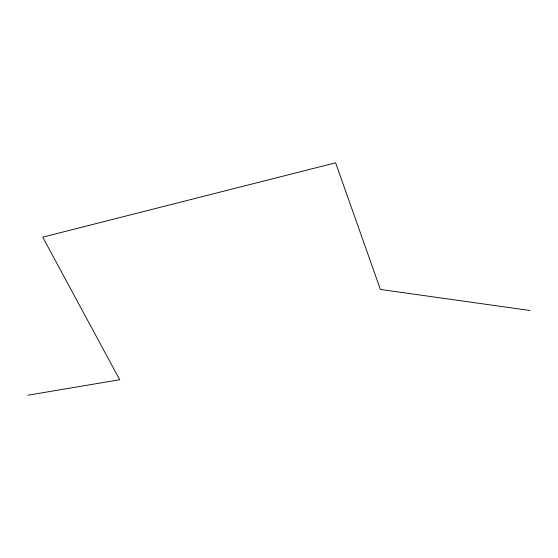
<?xml version="1.0" encoding="UTF-8"?>
<svg xmlns="http://www.w3.org/2000/svg" width="558" height="558" viewBox="0 0 558 558"><rect width="100%" height="100%" fill="white"/><g stroke="black" fill="none" stroke-linecap="round" stroke-linejoin="round"><path stroke-width="0.84" d="M27.9 395.21L119.691 379.733L42.729 237.15L335.616 162.79L380.375 289.449L530.1 310.513"/></g></svg>
